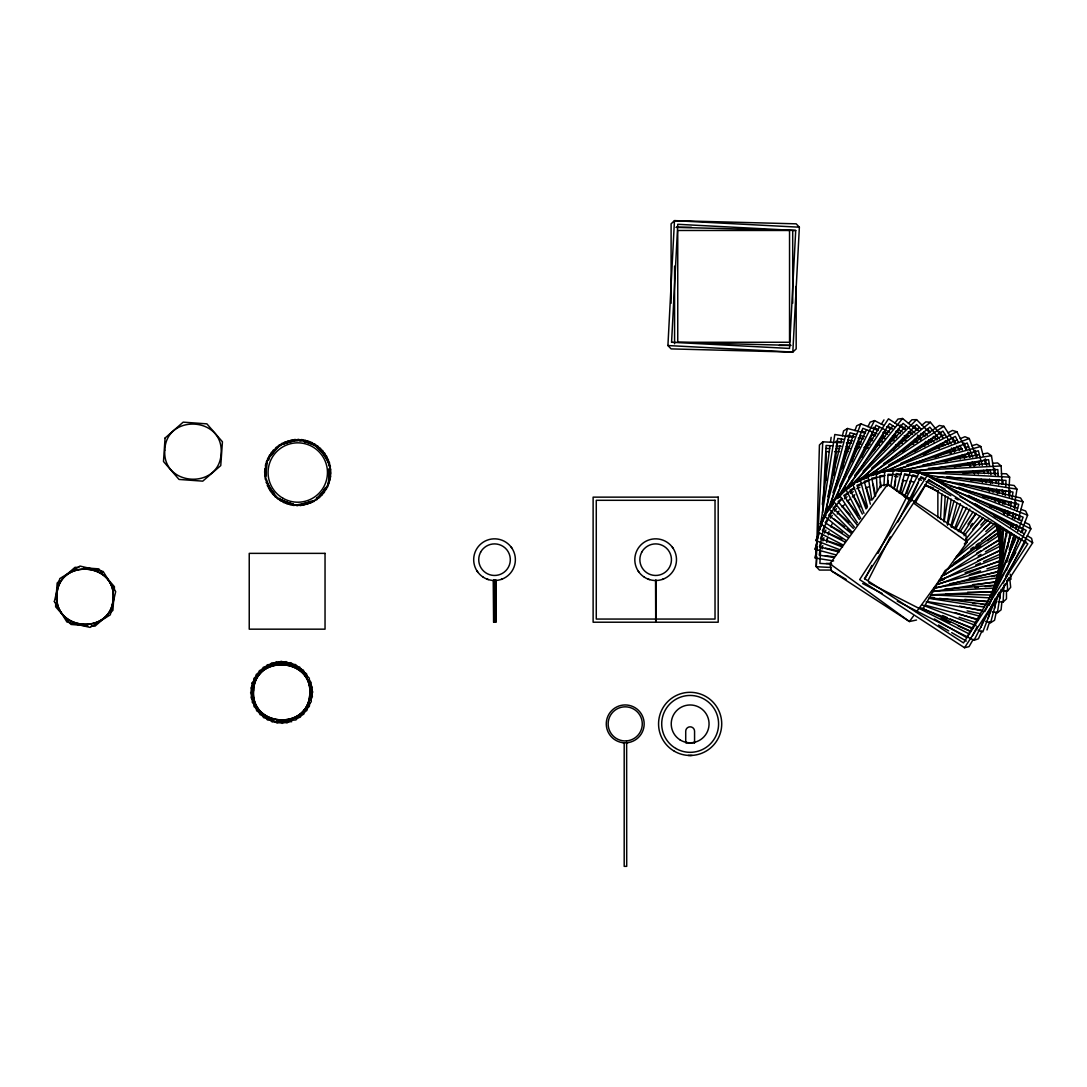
<?xml version="1.0" encoding="UTF-8"?>
<svg xmlns="http://www.w3.org/2000/svg" width="1087" height="1087" viewBox="0 0 1087 1087"><rect width="100%" height="100%" fill="white"/><g stroke="black" fill="none" stroke-linecap="round" stroke-linejoin="round"><path stroke-width="1.5" d="M266.152 474.34L266.369 461.717L269.223 457.926M329.415 469.122L329.171 483.335L316.82 499.721L297.199 505.727L277.783 499.042L266.016 482.234M329.483 465.97L329.538 462.817L317.757 445.996L298.354 439.325L278.72 445.317L271.125 455.412M816.459 558.256L816.242 566.707L819.421 570.064L831.256 570.064M816.554 554.873L816.853 543.038M816.989 537.97L819.421 444.991L822.791 441.811L841.352 442.776M667.921 345.544L674.47 220.647L796.173 223.827L799.366 227.197L792.817 352.093L671.1 348.9L667.921 345.544L792.817 352.093L796.173 348.9L796.173 286.37M671.576 342.256L677.758 224.302L795.711 230.485L789.529 348.438L671.576 342.256L791.023 345.381L779.202 345.435M816.772 556.585L816.242 566.707L831.433 567.509M817.737 538.011L822.791 441.811M820.508 551.625L819.897 563.419L831.691 564.044M822.098 521.298L822.275 517.928M822.546 512.86L826.079 445.466L832.819 445.819M883.948 485.78L884.75 470.589L893.201 470.807M887.413 486.038L888.038 474.245L899.832 474.856M940.5 519.043L941.831 493.77M943.883 520.931L945.214 495.618M999.823 598.38L1000.176 591.641M1001.494 566.368L1003.437 529.287M1004.239 514.124L1004.415 510.754M1004.768 504.015L1004.945 500.645M1005.203 495.59L1005.475 490.536M1005.652 487.166L1006.005 480.427L936.912 476.799M998.043 601.777L1003.097 602.035L1003.994 585.159M1006.548 536.217L1006.82 531.149M1007.703 514.273L1007.88 510.89M1008.682 495.699L1009.646 477.139L1006.467 473.783L1001.385 473.647M55.722 602.945L55.641 606.777L70.995 624.454L87.925 625.799M55.953 599.644L57.163 583.012L59.921 580.39M113.972 595.472L112.912 610.35L110.127 613.068M114.325 590.513L114.407 586.681L104.61 575.376M252.361 698.561L252.293 702.392L267.497 719.947L273 720.586M252.714 693.601L253.189 686.984M253.543 682.025L253.882 678.41L256.559 676.005M309.795 702.664L309.319 706.468L295.501 718.439M310.148 697.705L310.379 694.389M310.977 686.128L311.154 682.5L308.844 679.742M826.772 542.318L827.125 538.948M833.851 474.937L837.044 444.61M894.954 486.446L895.661 479.707M998.002 575.634L1002.961 528.459M1004.551 513.295L1004.904 509.925M1007.5 515.428L1007.853 512.072M1008.559 505.36L1008.913 502.004M1009.443 496.976L1010.149 490.264M1001.956 601.478L1001.073 609.875L997.39 612.701L992.39 611.899M833.607 560.933L815.25 558.025L816.799 546.299M818.334 534.559L819 529.532M822.316 504.382L830.033 445.697M830.482 442.341L831.134 437.314M815.25 558.025L816.84 548.011M819.747 529.654L834.816 434.501L853.173 437.409M821.065 543.473L819.218 555.144L834.218 557.522M826.079 511.814L837.697 438.469L844.368 439.528M890.783 486.297L893.432 469.598L905.158 471.147M893.935 488.579L896.313 473.579L901.313 474.367M944.073 521.95L948.041 496.949M947.239 524.179L951.207 499.137M994.51 608.72L995.57 602.049M999.782 575.39L1006.915 530.388M1009.293 515.387L1009.823 512.059M1010.611 507.058L1011.399 502.058M1011.929 498.716L1012.989 492.058L941.315 480.699M997.39 612.701L1001.1 589.331M1007.703 547.59L1010.081 532.562M1012.473 517.548L1013.261 512.534M1014.049 507.52L1016.956 489.164L1014.144 485.495L947.076 476.663M822.057 548.921L822.764 545.62M826.867 541.503L827.574 538.187M828.267 534.872L828.973 531.557M842.357 468.592L848.349 440.425M900.865 491.406L903.324 479.802M994.727 587.564L1006.698 531.217M1010.828 527.032L1011.521 523.73M1012.581 518.771L1013.627 513.825M1014.687 508.865L1016.087 502.262M996.303 612.022L994.551 620.283L990.61 622.702L985.705 621.384M265.758 470.807L264.685 475.413L267.157 481.228M268.598 458.497L269.304 455.426L271.696 453.347M326.236 489.626L326.956 486.555M329.796 474.245L330.856 469.625L329.619 466.717M251.749 693.9L251.083 697.664L259.861 711.781M252.877 689.063L256.287 674.429L259.426 672.282M310.461 695.626L306.847 710.545L287.036 722.909L283.204 722.257M311.589 690.788L312.322 687.229L309.605 682.745M836.392 554.981L815.168 549.288L816.745 542.712M817.533 539.424L819.109 532.847M819.911 529.559L821.093 524.627M827.805 496.677L840.034 445.697M840.822 442.409L841.623 439.121M842.411 435.833L843.594 430.9L847.534 428.482L865.497 433.292M815.168 549.288L817.356 541.136M822.601 521.543L847.534 428.482M822.479 535.429L819.421 546.843L838.987 552.074M830.781 504.463L849.993 432.735L856.515 434.487M896.476 490.74L902.169 469.516L908.746 471.092M899.384 493.335L904.615 473.769L916.028 476.826M947.497 525.252L954.046 500.794M950.853 526.162L956.981 503.308M988.151 618.449L990.325 610.296M996.005 589.1L1010.856 533.69M1012.608 527.168L1013.478 523.907M1014.796 519.015L1016.1 514.124M1016.97 510.863L1018.723 504.341L950.255 485.998M990.61 622.702L998.043 594.942M1006.793 562.292L1014.225 534.546M1015.978 528.01L1016.848 524.749M1018.166 519.844L1022.976 501.895L1020.557 497.941L959.712 483.335M822.9 540.946L823.932 537.725M852.004 461.567L860.374 435.792M906.748 493.593L910.933 480.699M991.099 595.812L1011.521 532.983M1009.266 550.144L1013.954 535.701M1016.046 529.274L1017.079 526.067M1019.171 519.64L1020.217 516.434M986.982 629.944L989.591 621.913M265.595 468.959L264.576 471.948L265.948 476.473M268.679 460.005L271.247 452.532L273.842 450.725M325.842 488.036L324.293 492.506L321.711 494.327M329.945 476.092L330.978 473.103L329.592 468.579M839.667 549.682L815.997 540.592L818.824 532.63M822.777 521.475L826.731 510.306M832.941 492.778L853.825 433.795M854.953 430.601L856.651 425.819L860.822 423.835L878.187 430.493M815.997 540.592L819.027 532.712M826.297 513.771L860.822 423.835M824.72 527.575L820.495 538.595L842.547 547.06M836.813 496.066L862.82 428.319L877.005 433.767M901.775 494.028L910.865 470.358L918.828 473.171M904.398 496.895L912.863 474.842L917.591 476.649M951.329 527.372L960.405 503.743M954.576 528.622L963.055 506.528M980.8 627.457L983.83 619.576M989.265 605.391L1015.883 536.081M1017.69 531.353L1023.139 517.167L955.391 491.175M995.529 598.801L982.797 631.941L978.069 630.12M1006.426 570.403L1019.144 537.263M1020.965 532.535L1027.623 515.17L1025.639 510.999L1020.856 509.3M251.871 689.199L250.621 692.813L256.437 706.604M253.747 684.593L259.399 670.679L262.837 669.048M308.966 701.631L303.694 714.254L282.185 723.371L278.503 722.121M311.453 695.49L312.743 691.971L307.539 679.606M824.557 533.092L825.93 530.021M830.794 526.855L832.18 523.757M861.801 457.206L872.834 432.449M911.531 497.873L918.42 482.397M986.792 603.706L1015.734 538.704M1008.94 561.721L1019.239 538.608M1021.984 532.44L1023.356 529.355M981.887 631.044L978.449 638.762L974.074 640.311L897.278 601.179M996.317 598.624L999.075 592.442M270.812 455.602L273.489 449.869M325.393 488.022L322.065 495.169L316.534 498.24M328.736 480.862L330.733 476.568L329.225 468.823M843.335 545.076L817.737 532.032L821.378 524.41M827.207 512.194L830.115 506.094M839.585 486.242L866.516 429.773M867.969 426.715L870.157 422.136L874.519 420.601L883.554 425.194M817.737 532.032L822.343 522.996M830.781 506.433L874.519 420.601M827.778 519.994L822.411 530.524L844.966 542.005M842.33 491.419L876.04 425.262L889.574 432.164M864.939 579.018L871.842 565.457M877.983 553.419L919.425 472.098L927.048 475.726M868.078 580.512L890.294 536.91M897.957 521.869L920.934 476.758L925.445 479.068M956.003 528.513L966.737 507.466M958.34 531.597L969.849 509.001M972.566 635.637L977.159 626.615M984.822 611.587L1026.196 530.388L960.038 496.677M974.074 640.311L995.57 598.149M1003.233 583.094L1030.856 528.88L1029.321 524.505L1024.742 522.331M837.275 514.042L838.974 511.107M873.703 450.956L885.565 430.411M872.943 498.987L880.565 485.78L887.685 484.272L965.677 534.926L967.185 542.033L916.395 611.94M915.512 502.466L925.676 484.856L1021.046 539.913M922.469 609.753L944.494 571.599M1015.734 552.495L966.601 637.593L934.331 618.951M1005.733 576.137L1025.979 541.068M973.259 639.333L969.033 646.643L964.536 647.73L859.64 579.616L927.754 474.72L946.505 486.202M991.847 607.13L1005.366 583.705M1007.065 580.784L1008.75 577.849M267.035 462.342L265.418 465.059L266.247 474.489M271.111 455.575L275.989 447.464L280.351 445.616M325.258 488.117L319.564 497.588L316.657 498.824M327.69 484.055L330.135 479.992L329.171 468.986M252.741 684.579L250.934 687.962L254.127 700.87M255.309 680.326L263.339 667.255L286.112 661.603L306.466 673.682L307.621 677.391M308.029 704.362L300.27 717.216L296.615 718.303M310.597 700.11L312.404 696.726L308.817 682.215M845.876 540.28L820.359 523.703L825.672 515.048M830.971 506.406L835.387 499.191M848.634 477.56L879.56 427.096M881.326 424.215L883.976 419.895M820.359 523.703L825.889 515.197M831.406 506.691L833.253 503.852M836.936 498.186L888.487 418.808L905.498 429.854M831.609 512.779L825.169 522.684L847.819 537.386M849.98 484.476L889.506 423.617L895.172 427.286M960.079 531.828L972.947 512.004M963 533.703L975.895 513.866M964.536 647.73L1032.65 542.834L1031.563 538.337L1027.242 535.687M830.291 518.146L832.275 515.415M883.5 450.29L899.438 428.36M916.531 620.025L909.425 621.533L831.433 570.892L829.924 563.773L887.685 484.272L910.988 501.202M967.987 524.233L975.949 513.268M970.501 526.149L972.485 523.418M913.406 616.057L909.425 621.533L829.924 563.773M848.798 535.905L823.851 515.686L833.104 503.621M841.352 492.887L844.436 488.865M854.735 475.44L892.821 425.805M894.873 423.115L897.971 419.093L902.55 418.495L917.007 430.194M823.851 515.686L833.416 503.865M838.743 497.302L902.55 418.495M836.161 505.998L828.729 515.17L851.026 533.228M854.219 483.701L903.066 423.373L914.874 432.939M964.074 535.742L979.998 516.08M965.718 539.234L982.743 518.214M1002.608 591.111L1007.663 590.839L1010.679 587.32L1009.796 578.909M834.3 511.203L836.555 508.689M842.167 507.181L844.436 504.667M893.174 450.534L911.314 430.398M972.865 529.124L983.069 517.792M980.8 525.035L985.311 520.021M852.045 531.991L828.145 508.091L832.805 503.172M838.62 497.044L846.773 488.457M863.064 471.282L906.137 425.9M908.46 423.441L911.952 419.772L916.586 419.65L929.725 432.789M828.145 508.091L834.123 502.112M837.71 498.525L840.102 496.134M848.458 487.764L916.586 419.65M841.406 499.735L833.063 508.091L853.349 528.364M862.888 478.253L916.586 424.555L921.355 429.338M964.318 543.88L988.178 520.021M956.03 557.087L990.678 522.426M1003.097 602.035L1006.467 598.855L1006.467 590.404M847.249 501.542L849.776 499.273M852.29 497.004L854.803 494.748M902.645 451.662L924.045 432.395M983.762 529.084L991.303 522.29M985.773 531.529L994.551 523.621M281.22 445.059L284.794 441.961L291.085 441.404M313.138 501.025L310.746 503.091L307.607 503.363M62.421 578.23L75.03 567.319L78.835 567.428M107.627 615.242L95.031 626.139L91.226 626.03M269.073 665.162L271.872 662.839L275.473 663.043M854.491 527.236L833.213 500.971L844.789 491.093M857.643 480.101L848.648 487.791L852.942 484.843M871.788 468.021L919.371 427.381M921.939 425.194L925.798 421.892L930.418 422.259L943.176 438.02M833.213 500.971L839.789 495.658M856.855 481.826L930.418 422.259M842.031 498.294L838.104 501.487L857.222 525.089M844.653 496.175L847.276 494.055M870.891 474.937L929.901 427.15L939.453 438.944M954.4 559.302L996.371 525.32M947.388 569.452L997.309 529.029M844.382 498.756L847.113 496.773M914.575 451.648L936.505 435.724M970.705 549.084L973.449 547.087M976.18 545.09L978.925 543.106M981.67 541.109L996.738 530.157M976.602 548.69L980.705 545.715M987.526 540.755L998.45 532.82M282.892 444.393L288.069 440.765L291.221 440.819M311.358 501.569L307.485 504.286L304.319 504.232M857.412 522.779L839.001 494.422L844.572 490.59M857.113 481.976L864.083 477.179M883.595 463.769L939.345 425.465L943.896 426.308L954.943 443.319M953.91 563.052L998.301 532.548M291.751 721.7L287.865 721.646M839.001 494.422L848.92 487.981M863.105 478.783L943.896 426.308M853.716 489.014L843.811 495.441L859.437 519.504M879.193 472.465L942.877 431.118L951.152 443.849M944.943 570.621L998.722 535.687M943.978 575.39L999.266 539.492M263.652 669.66L267.864 667.024M270.677 665.271L276.492 661.698L280.133 662.431M850.333 493.389L853.254 491.704M923.61 454.733L950.011 439.488M976.574 553.256L980.977 550.715M983.912 549.017L1000.054 539.695M978.083 556.028L981.004 554.343M985.393 551.816L999.999 543.378M284.536 443.754L291.438 439.922L297.702 440.697M311.018 501.297L304.115 505.129L300.977 504.735M860.782 518.635L845.441 488.525L854.355 483.674M857.33 482.071L860.306 480.454M866.244 477.22L863.268 478.837L868.078 476.853M869.22 475.617L872.195 474M888.541 465.127L945.011 434.46M947.986 432.843L952.443 430.425L956.886 431.743L966.085 449.814M845.441 488.525L854.477 483.919M871.04 475.481L956.886 431.743M854.627 487.737L850.116 490.033L862.371 514.097M857.629 486.215L860.632 484.68M890.715 469.353L955.364 436.417L958.421 442.423M941.328 576.137L999.972 546.258M939.875 580.784L1000.108 550.09M856.814 488.674L859.899 487.302M865.632 488.199L868.73 486.827M935.282 457.192L960.038 446.173M977.661 560.715L1000.869 550.389M975.773 565.009L980.406 562.957M983.49 561.585L1000.448 554.03M286.153 443.143L294.876 439.447L301.031 440.86M309.387 501.909L300.664 505.604L297.593 504.898M268.951 666.467L281.248 661.29L284.835 662.567M863.975 513.309L852.466 483.321L860.279 480.087M871.203 475.562L880.579 471.676M900.892 463.266L957.144 439.963M960.256 438.672L964.943 436.729L969.224 438.496L976.493 457.437M852.466 483.321L868.241 477.261M877.712 473.633L969.224 438.496M867.983 481.093L856.95 485.318L866.026 508.947M896.34 470.195L967.226 442.993L972.675 457.165M938.665 580.485L1000.108 556.897M938.312 584.344L999.85 560.715M501.216 579.425L502.439 578.963M662.336 579.425L663.573 578.963M945.079 461.567L972.471 452.668M939.358 580.988L944.182 579.412M965.134 572.604L998.967 561.612M969.278 574.588L980.515 570.933M986.928 568.841L999.768 564.669M867.426 506.637L859.994 478.891L868.092 476.486M871.339 475.522L879.451 473.117M882.685 472.166L887.549 470.725M907.006 464.951L962.131 448.632M965.378 447.667L968.626 446.703M971.86 445.752L976.724 444.298L980.8 446.512L983.422 456.309M859.994 478.891L869.777 476.255M889.37 471.011L980.8 446.512M875.646 478.28L864.247 481.337L870.361 504.164M906.626 469.992L978.341 450.765L982.268 465.44M937.198 584.086L999.13 567.496M934.806 588.325L1000.108 570.824M290.188 719.893L277.226 723.086L273.883 721.265M693.914 742.421L695.069 742.149M954.372 466.921L982.539 460.942M969.332 578.053L999.157 571.708M991.385 576.599L997.988 575.186M871.896 500.305L867.929 475.264L879.573 473.103M889.546 471.255L892.875 470.63M922.809 465.087L979.333 454.611M982.662 453.999L987.648 453.075L991.466 455.698L994.374 474.054M949.956 583.773L997.948 574.887M867.929 475.264L876.285 473.932M897.984 470.494L991.466 455.698M883.582 476.296L871.91 478.144L874.818 496.487M915.24 471.282L988.586 459.665L989.632 466.337M933.719 587.958L997.064 577.917M932.578 591.654L996.005 581.613M1007.69 579.751L1011.032 579.222L1010.244 574.221M627.824 742.666L624.278 742.815A18.955 18.955 0 0 1 608.883 714.281A18.955 18.955 0 0 1 641.303 713.874A18.955 18.955 0 0 1 626.642 742.788L626.71 866.353L624.196 866.353L624.196 742.815L623.082 742.72M963.055 473.225L990.012 470.399M973.055 584.602L996.643 582.129M974.971 587.578L978.327 587.225M985.039 586.518L993.436 585.635M298.952 440.711L305.243 440.167L307.947 441.798M293.449 504.613L290.297 504.884L286.248 502.439M877.195 491.052L876.217 472.478L884.655 471.826M928.475 468.375L989.17 463.592M992.54 463.334L997.594 462.926L1001.127 465.943L1002.092 484.503M944.78 589.113L995.108 585.146M876.217 472.478L884.655 472.043M899.846 471.242L1001.127 465.943M884.927 475.508L879.872 475.766L880.484 487.574M888.296 475.332L891.666 475.155M925.377 473.388L997.839 469.584L998.192 476.323M931.559 591.355L993.898 588.081M931.708 594.82L992.472 591.641M690.218 755.465L692.12 755.411M676.263 227.305L691.454 227.305M826.269 448.469L829.653 448.469M836.406 448.469L839.775 448.469M846.528 448.469L849.898 448.469M854.966 448.469L858.336 448.469M829.449 451.621L826.066 451.621L826.066 480.427M834.531 451.621L839.612 451.621M844.694 451.621L848.077 451.621M971.031 480.413L999.836 480.413M826.066 563.433L831.147 563.433M967.647 592.211L993.056 592.211M303.844 441.037L308.586 441.118L312.363 443.972M293.273 504.028L286.968 503.92L281.913 500.129M676.263 227.346L795.711 230.485M896.585 470.902L908.419 471.214M945.608 472.179L998.015 473.552M945.785 593.882L991.208 595.065M688.153 755.411L690.136 755.479M799.366 227.197L674.47 220.647L671.1 223.827L671.1 303.273M846.42 443.048L851.474 443.306M856.542 443.578L859.912 443.754M866.665 444.107L870.048 444.284M836.188 445.996L841.243 446.254M846.297 446.526L849.667 446.703M856.407 447.056L859.776 447.233M864.831 447.491L868.2 447.667M884.75 470.589L894.873 471.119M911.748 472.003L1009.646 477.139M930.73 594.766L989.7 597.85M928.841 598.149L987.92 601.247M83.781 567.781L98.754 568.868L102.45 572.876M283.734 663.627L287.036 663.872M291.982 664.225L295.61 664.565L299.088 668.491M276.302 720.817L281.261 721.17M835.917 441.308L842.629 442.015M847.656 442.545L851.012 442.898M857.725 443.605L861.081 443.958M866.122 444.488L869.478 444.841M855.578 446.553L858.947 446.906M864.002 447.436L867.372 447.79M894.519 476.405L897.876 476.758M902.4 480.413L905.77 480.767M981.575 488.742L1006.847 491.392M825.359 555.797L833.783 556.68M964.835 599.399L986.738 601.709M972.797 603.407L976.153 603.761M981.194 604.29L986.235 604.82M303.98 441.458L311.806 442.423L326.82 456.418L328.029 462.627M290.012 503.39L283.734 502.615L279.114 498.308M916.898 472.682L921.925 473.348M931.233 597.279L934.575 597.714M939.576 598.366L986.303 604.521M858.187 438.197L863.187 438.985M878.214 441.376L881.557 441.906M847.697 440.058L852.697 440.846M857.697 441.635L861.04 442.164M876.04 444.542L879.369 445.072M893.432 469.598L903.446 471.187M921.803 474.095L1016.956 489.164M904.656 474.897L907.985 475.427M929.507 598.421L984.509 607.144M927.279 601.587L982.376 610.323M685.666 742.258L686.821 742.503M847.914 435.371L854.518 436.77M859.477 437.83L862.779 438.537M869.383 439.936L872.671 440.643M909.955 481.215L913.27 481.921M982.865 496.705L1011.032 502.697M825.454 548.133L838.716 550.946M959.617 606.07L982.811 611.003M967.117 610.894L980.325 613.707M304.115 441.567L314.877 444.053L319.021 448.822M291.438 503.471L280.663 500.985L278.598 498.607M284.971 663.559L299.577 666.97L301.724 670.108M273.53 720.002L263.652 717.665L261.6 714.58M912.034 471.88L918.61 473.47M921.898 474.258L926.831 475.44M872.032 435.045L875.293 435.914M881.829 437.667L885.09 438.55M889.981 439.855L893.256 440.738M859.776 435.357L864.668 436.675M869.559 437.979L872.82 438.849M879.342 440.602L882.59 441.471M887.481 442.789L890.742 443.659M895.634 444.963L898.895 445.847M902.169 469.516L911.966 472.138M929.915 476.948L1022.976 501.895M926.206 601.845L979.998 616.261M925.295 605.201L977.539 619.196M862.086 431.24L865.293 432.286M871.72 434.379L874.926 435.411M881.34 437.504L884.56 438.55M925.445 485.413L933.502 488.036M989.89 506.352L1017.269 515.252M826.351 540.524L842.466 545.756M955.337 612.688L977.892 620.025M959.074 617.226L975.121 622.443M648.219 579.154L649.455 579.588M487.098 579.154L488.335 579.588M929.983 477.125L937.959 479.951M958.68 487.289L1017.663 508.172M882.916 432.313L887.644 434.134M892.386 435.941L895.539 437.164M901.857 439.583L905.009 440.792M881.734 435.574L884.872 436.784M891.177 439.202L894.329 440.412M899.058 442.232L902.21 443.442M910.865 470.358L918.746 473.375M1027.623 515.17L931.369 478.226L1030.856 528.88M920.73 477.859L923.882 479.068M922.51 605.079L976.085 625.636M919.684 607.715L973.341 628.313M289.427 664.429L303.327 670.081L306.249 676.562M273.897 720.26L260.01 714.607L257.728 709.648M873.459 427.408L878.079 429.474M884.247 432.218L887.332 433.591M893.5 436.335L896.585 437.708M890.538 438.482L893.636 439.855M918.366 478.905L921.436 480.277M924.616 485.155L938.543 491.351M994.252 516.162L1020.557 527.874M828.049 533.038L841.977 539.247M942.578 615.541L947.225 617.606M950.323 618.992L971.995 628.639M941.233 618.394L950.473 622.511M958.191 625.949L970.514 631.438M930.105 477.193L945.364 484.462M968.259 495.387L1021.685 520.863M921.993 608.095L970.609 631.289M886.571 426.729L891.082 429.039M895.606 431.335L900.118 433.645M904.642 435.941L907.659 437.477M913.678 440.548L916.694 442.083M894.085 434.46L897.088 435.996M903.107 439.053L906.11 440.588M910.621 442.885L913.623 444.42M919.425 472.098L928.461 476.69M928.461 480.59L944.997 489.028M868.812 582.781L969.55 634.115M862.643 583.529L882.223 593.502M888.174 426.321L892.563 428.849M896.952 431.39L899.873 433.074M904.248 435.602L907.169 437.287M902.55 438.265L905.485 439.963M925.988 481.392L950.826 495.726M955.215 498.267L958.136 499.952M952.47 527.29L965.677 534.926M830.509 525.782L842.248 532.548M938.529 625.025L948.761 630.936M951.682 632.62L966.302 641.058M831.433 570.892L846.107 579.357M317.418 447.477L322.839 450.738L325.298 456.554M276.764 496.745L272.715 494.313L270.853 489.952M269.63 718.697L256.709 710.857L254.915 704.091M975.338 503.879L1024.362 533.921M908.324 431.702L912.577 434.46M916.83 437.219L921.083 439.977M925.336 442.749L928.176 444.583M897.998 429.134L902.237 431.892M906.49 434.637L909.316 436.485M914.982 440.153L917.808 442.001M922.061 444.746L924.888 446.594M927.754 474.72L1032.65 542.834M900.104 424.935L905.566 428.903M909.656 431.879L912.387 433.862M917.849 437.83L920.58 439.814M914.507 439.311L917.251 441.308M913.732 503.199L967.185 542.033M833.715 518.812L844.681 526.774M847.425 528.771L850.156 530.769M317.418 447.776L324.972 453.469L325.896 456.499M274.359 494.422L270.568 491.569L268.72 485.536M920.947 433.387L924.888 436.566M928.828 439.759L931.45 441.893M936.709 446.146L939.331 448.279M917.496 435.058L921.436 438.238M925.363 441.431L927.985 443.55M913.46 425.805L918.488 430.316M922.252 433.699L924.752 435.969M837.629 512.222L848.961 522.426M274.495 494.014L268.734 488.62L267.524 482.424M933.312 436.376L936.899 439.963M940.486 443.55L942.877 445.942M947.66 450.725L950.052 453.102M923.746 431.716L927.32 435.303M930.907 438.876L934.48 442.463M927.795 429.311L930.064 431.824M934.575 436.838L936.831 439.338M842.221 506.08L850.156 514.885M322.132 452.396L328.342 459.543L328.899 465.834M267.198 485.495L274.454 493.838M945.31 440.643L948.503 444.583M951.682 448.523L953.815 451.159M958.068 456.418L960.201 459.04M942.646 442.885L944.766 445.507M949.019 450.752L951.139 453.374M939.562 431.675L942.538 435.778M946.505 441.24L948.489 443.972M951.465 448.061L954.44 452.165M847.425 500.441L858.377 515.523M672.364 547.223L673.111 548.296M638.191 571.069L638.939 572.142M511.243 547.223L511.991 548.296M477.071 571.069L477.818 572.142M956.791 446.146L959.549 450.398M962.308 454.651L964.142 457.491M967.824 463.157L969.672 465.997M953.91 448.089L955.745 450.928M304.36 674.32L306.982 678.533M952.864 438.088L955.391 442.477M957.919 446.866L959.604 449.787M962.987 455.63L964.672 458.551M853.186 495.387L859.966 507.126M967.62 452.817L969.93 457.342M972.226 461.853L974.536 466.377M976.833 470.888L978.368 473.905M959.957 445.439L962.253 449.95M964.563 454.461L966.085 457.464M969.156 463.47L970.691 466.486M972.987 470.997L974.523 474M963.87 442.857L966.615 449.026M967.987 452.11L970.052 456.73M972.797 462.899L974.169 465.983M859.45 490.957L867.032 507.982M978.314 462.165L979.523 465.318M984.971 479.53L986.181 482.682M974.482 461.893L975.691 465.046M981.14 479.218L982.349 482.37M975.025 450.29L977.104 456.703M978.667 461.527L979.713 464.733M996.032 525.157L999.687 536.448M866.135 487.207L870.32 500.102M984.292 459.57L985.61 464.475M986.928 469.367L987.798 472.641M989.55 479.163L990.42 482.424M992.173 488.96L993.042 492.221M983.586 470.331L984.455 473.592M988.382 488.253L989.265 491.514M998.871 527.385L1000.611 533.894M985.325 458.836L986.738 465.44M987.784 470.399L988.491 473.701M989.89 480.305L990.597 483.606M995.923 523.907L999.456 540.47M873.174 484.177L875.646 495.781M264.807 468.47L266.016 474.679M996.752 489.082L997.282 492.425M998.342 499.096L998.871 502.439M990.162 469.666L990.964 474.666M991.752 479.666L992.282 483.008M994.646 498.009L995.176 501.338M999.143 526.339L1001.779 543.011M994.687 468.429L995.393 475.141M995.923 480.182L996.276 483.538M996.983 490.251L997.336 493.607M997.54 525.823L1000.556 554.465M880.497 481.908L881.027 486.962M1002.363 489.571L1002.622 494.626M1003.423 509.817L1003.6 513.2M1007.133 580.716L1007.663 590.839M998.369 479.707L998.627 484.761M998.899 489.816L999.075 493.185M999.429 499.925L999.605 503.295M1000.923 528.567L1002.336 555.539M1002.988 480.631L1002.988 484M1002.988 490.753L1002.988 494.123M1002.988 500.876L1002.988 504.246M999.836 526.149L999.836 561.721M937.864 490.59L937.864 517.697M888.025 480.413L888.025 485.495M792.708 230.675L792.708 303.246M674.579 266.125L674.579 343.75M656.195 580.295L656.032 622.212M655.95 580.309L655.882 622.212M655.556 580.295L655.719 622.212M496.025 580.254L495.862 622.212L493.58 622.212L493.498 580.281L493.783 622.212M495.821 580.268L495.672 622.212M495.618 580.268L495.427 622.212M495.359 580.281L495.224 622.212M495.142 580.295L494.993 622.212M494.911 580.295L494.748 622.212L494.517 580.309M494.286 580.295L494.436 622.212M494.082 580.295L494.218 622.212M493.838 580.295L494.014 622.212M56.864 595.255C54.187 631.927 112.015 634.957 113.184 598.203C115.861 561.544 58.032 558.514 56.864 595.255M164.803 450.181C162.126 486.84 219.968 489.87 221.123 453.13C223.8 416.457 165.971 413.427 164.803 450.181M253.502 690.87C250.825 727.543 308.667 730.559 309.822 693.819C312.499 657.146 254.671 654.129 253.502 690.87M56.932 594.372C53.1 630.936 110.806 635.786 113.13 599.086C116.948 562.522 59.241 557.685 56.932 594.372M253.57 689.987C249.738 726.551 307.444 731.388 309.768 694.702C313.599 658.138 255.893 653.301 253.57 689.987M165.075 438.02L163.485 461.499L179.029 479.435L202.753 481.147L220.756 465.589L222.441 441.798L206.897 423.862L183.173 422.15L165.075 438.02M54.364 601.519L66.918 621.995L90.085 627.403L110.29 614.848L115.684 591.613L103.143 571.477L79.976 566.069L59.771 578.624L54.364 601.519M252.007 683.098L254.059 706.632L272.253 721.958L295.949 719.947L311.303 701.699L309.265 678.057L290.976 662.69L267.388 664.741L252.007 683.098M267.674 458.483L265.174 478.864L275.12 496.813L293.721 505.482L313.871 501.569L327.866 486.555L330.366 466.187L320.42 448.238L301.819 439.556L281.669 443.482L267.674 458.483M480.603 552.25L480.155 553.134A15.789 15.789 0 0 0 485.685 572.754A15.789 15.789 0 0 0 505.944 570.593A15.789 15.789 0 0 0 507.181 550.239L506.569 549.465A15.789 15.789 0 0 0 482.886 549.017L482.234 549.764A15.789 15.789 0 0 0 480.603 552.25M641.724 552.25L641.276 553.134A15.789 15.789 0 0 0 646.806 572.754A15.789 15.789 0 0 0 667.065 570.593A15.789 15.789 0 0 0 668.315 550.239L667.69 549.465A15.789 15.789 0 0 0 644.007 549.017L643.355 549.764A15.789 15.789 0 0 0 641.724 552.25M928.774 479.516L864.437 578.583L963.503 642.92L1027.84 543.853L928.774 479.516M626.506 740.899L624.359 740.926A17.052 17.052 0 0 1 610.514 715.232A17.052 17.052 0 0 1 639.699 714.879A17.052 17.052 0 0 1 626.506 740.899M789.542 230.471L677.745 230.471L677.745 342.269L789.542 342.269L789.542 230.471M718.194 497.139L593.122 497.139L593.122 622.212L718.194 622.212L718.194 497.139M715.029 500.305L596.274 500.305L596.274 619.06L715.029 619.06L715.029 500.305M325.04 553.365L249.236 553.365L249.236 629.169L325.04 629.169L325.04 553.365M694.566 742.801L685.72 742.801L685.72 731.238A4.416 4.416 0 0 1 690.15 726.823A4.416 4.416 0 0 1 694.566 731.238L694.566 742.801M483.212 577.183A20.843 20.843 0 0 0 515.347 560.729A20.843 20.843 0 0 0 485.033 541.122A20.843 20.843 0 0 0 483.212 577.183M674.348 751.239A31.591 31.591 0 0 0 721.727 723.888A31.591 31.591 0 0 0 674.348 696.536A31.591 31.591 0 0 0 674.348 751.239M679.878 739.771A18.914 18.914 0 0 0 709.037 724.839A18.914 18.914 0 0 0 681.522 707.053A18.914 18.914 0 0 0 679.878 739.771M675.815 748.454A28.439 28.439 0 0 0 718.589 724.024A28.439 28.439 0 0 0 676.032 699.199A28.439 28.439 0 0 0 675.815 748.454M644.333 577.183A20.843 20.843 0 0 0 676.467 560.729A20.843 20.843 0 0 0 646.154 541.122A20.843 20.843 0 0 0 644.333 577.183M282.742 498.131A29.689 29.689 0 0 0 327.459 472.736A29.689 29.689 0 0 0 283.109 446.703A29.689 29.689 0 0 0 282.742 498.131"/></g></svg>
